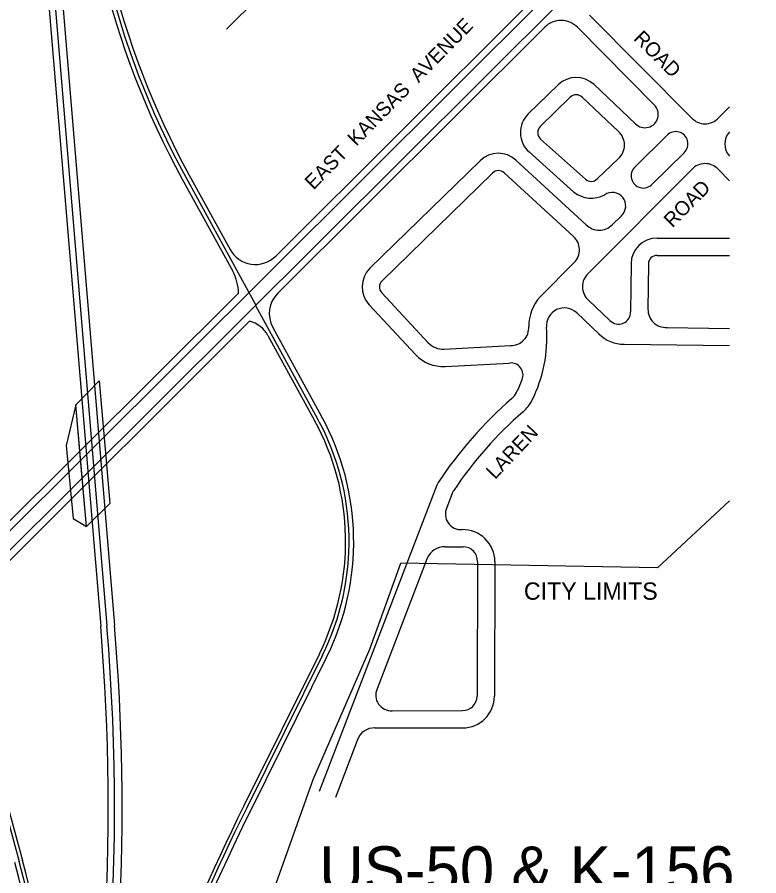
# Model space of a CAD drawing. Extents: x -155.21 to -154.573, y -33.693 to -32.918.
# Drawn here: x -154.931 to -154.6877, y -33.4342 to -33.1528 of the extents above; entities that cross this region are included whole.
import ezdxf

# ---------------------------------------------------------------- set-up
doc = ezdxf.new("R2010")
doc.units = 0
for name, color, linetype in [('PL Inter Bridges', 7, 'Continuous'), ('PL Inter City Limit', 7, 'Continuous'), ('PL Inter Gray Bkgrd Streets', 7, 'Continuous'), ('PL Inter Maintenance Info', 7, 'Continuous'), ('PL Inter Road Lines', 7, 'Continuous'), ('PL Inter Street Names', 7, 'Continuous'), ('PL Inter Title Text', 7, 'Continuous')]:
    doc.layers.add(name, color=color, linetype=linetype)

msp = doc.modelspace()

# ---------------------------------------------------------------- linework, layer by layer
at = {"layer": 'PL Inter Bridges'}
for points in [[(-154.91179337997622, -33.2797778335269), (-154.90411316239806, -33.27195549223524)], [(-154.90411316239806, -33.27195549223524), (-154.90192974434888, -33.29688871770044), (-154.90057945824717, -33.31211993847303)], [(-154.90827059481902, -33.31973254180696), (-154.9102313077322, -33.297615690765085), (-154.91179337997622, -33.2797778335269)], [(-154.90057945824717, -33.31211993847303), (-154.90827059481902, -33.31973254180696)]]:
    msp.add_lwpolyline(points, dxfattribs=at)
msp.add_lwpolyline([(-154.91179337997622, -33.2797778335269), (-154.91496314015234, -33.29313701098748), (-154.91264180905847, -33.31712409895725), (-154.90827059481902, -33.31973254180696)], close=True, dxfattribs=at)
at = {"layer": 'PL Inter City Limit'}
for q in [(-154.69729882841116, -33.311272380509386), (-154.80516242565554, -33.33173786553304)]:
    msp.add_line((-154.72096719187277, -33.33321312620008), q, dxfattribs=at)
msp.add_lwpolyline([(-154.90252705737709, -33.58474062252895), (-154.89948814932347, -33.57427327256666), (-154.8870940191565, -33.53618122113608), (-154.885729527762, -33.53231516218492), (-154.8673088939359, -33.49217637366256), (-154.8623057588226, -33.48091931965771), (-154.84763747633144, -33.44134906921641), (-154.83387885476992, -33.40257477208858), (-154.8153445133276, -33.35993441600957), (-154.80516242565554, -33.33173786553304)], dxfattribs=at)
at = {"layer": 'PL Inter Gray Bkgrd Streets'}
for p, q in [((-154.86228697040107, -33.15667449503684), (-154.80777251418323, -33.10245615382915)), ((-154.7431902275594, -33.15206199957929), (-154.70974393201848, -33.185722092425685)), ((-154.74719827049915, -33.15608352214532), (-154.72200883775736, -33.181518194672336)), ((-154.763343718651, -33.18447547169221), (-154.75355822070034, -33.1749408839454)), ((-154.74176204041223, -33.174845735669585), (-154.7281745173903, -33.187699766080925)), ((-154.7593785781572, -33.18854495798849), (-154.74959308020652, -33.17901037024168)), ((-154.74566102011048, -33.17897865414976), (-154.73372408121622, -33.190257509089385)), ((-154.69729882841116, -33.18213509887543), (-154.7009453132257, -33.18578702543915)), ((-154.74455733617245, -33.20585641610935), (-154.75928850691372, -33.19269847719481)), ((-154.72830941985058, -33.201845668477475), (-154.71779358602046, -33.19146845915749)), ((-154.7483423341793, -33.21009396822575), (-154.76307350492058, -33.19693602931122)), ((-154.71223850786825, -33.19717467773309), (-154.72265782943342, -33.20745038735223)), ((-154.81526901382097, -33.23506934903731), (-154.77906576921566, -33.19979439275521)), ((-154.76735514790633, -33.199619630087554), (-154.74430007802306, -33.220769853159055)), ((-154.74069073815505, -33.205780602984206), (-154.73372961841818, -33.19906645729285)), ((-154.81130387332712, -33.23913883533359), (-154.77510062872182, -33.20386387905149)), ((-154.7711970882854, -33.203805624828924), (-154.74858220919688, -33.2245870626249)), ((-154.7096746405, -33.20266704087956), (-154.74363843443956, -33.23674500771818)), ((-154.70104688859533, -33.20257033677321), (-154.69729882841116, -33.20635273226904)), ((-154.7327673410893, -33.21783129960795), (-154.73583108675, -33.22079531666167)), ((-154.72108870517945, -33.225163356869515), (-154.69729882841116, -33.225163356869515)), ((-154.72108870517945, -33.230845175051336), (-154.69729882841116, -33.230845175051336)), ((-154.7482501359249, -33.23321474815661), (-154.75953778601107, -33.24453016699871)), ((-154.72961108661138, -33.23360930593114), (-154.7297456117107, -33.24931965137058)), ((-154.72392949899012, -33.23366049140521), (-154.72406572441443, -33.24850095212313)), ((-154.81139816463775, -33.24311198260208), (-154.796151062231, -33.259448163752175)), ((-154.73657139655342, -33.252137134493445), (-154.74357039601472, -33.24553427189426)), ((-154.8155518877528, -33.24698879084276), (-154.800304785346, -33.26332497199286)), ((-154.74023219640782, -33.25654614119194), (-154.74745205164004, -33.24963597256933)), ((-154.71779532580797, -33.25445393235051), (-154.69729882841116, -33.25474653701719)), ((-154.79094023940021, -33.26154396241925), (-154.76916834690294, -33.260377058604625)), ((-154.73186356720123, -33.25997676625797), (-154.69729882841116, -33.260422352209225)), ((-154.79062754294597, -33.26721716951743), (-154.76943302915933, -33.266113483336675)), ((-154.79333546674638, -33.30620226716738), (-154.83192258130782, -33.4065287650272)), ((-154.78825562692023, -33.30882525790528), (-154.79005306413265, -33.31351592078704)), ((-154.79063846824332, -33.326344729601054), (-154.7846897285084, -33.32635957266825)), ((-154.79645252324352, -33.33012583336189), (-154.8129308569324, -33.37292087741098)), ((-154.77995491851527, -33.33111351312889), (-154.78013315988832, -33.37531737363934)), ((-154.77427314652354, -33.33113642349982), (-154.77445138789656, -33.37534028401028)), ((-154.8080085536837, -33.38007395907228), (-154.78486796988142, -33.3800331301484)), ((-154.81361905686373, -33.3856950895936), (-154.78486796988142, -33.38571494833021)), ((-154.8194207619736, -33.389802586593234), (-154.82661948127256, -33.4085684188869))]:
    msp.add_line(p, q, dxfattribs=at)
for centre, radius, start, end in [((-154.74761050995963, -33.181045113389835), 0.008522727272727272, 46.66833744819124, 134.25594079689284), ((-154.74761050995963, -33.181045113389835), 0.0028409090909090906, 46.66833744819124, 134.25594079689284), ((-154.72506066605624, -33.184639912168834), 0.004365635817816242, 224.4988835112838, 45.64860375838174), ((-154.7573960079103, -33.19057970113663), 0.008522727272727272, 134.25594079716848, 228.22864786965386), ((-154.70531551616867, -33.181810546874814), 0.005908557821954532, 221.45362169011491, 317.70071828721086), ((-154.7573960079103, -33.19057970113663), 0.0028409090909090906, 134.25594079716848, 228.22864786965386), ((-154.73766533298058, -33.194659507506614), 0.005908557821954532, 311.7670844171364, 48.16088467697887), ((-154.7149406882135, -33.19424820573863), 0.0039832169100512725, 312.7180737674478, 135.7440592030635), ((-154.6929782398098, -33.19431838465798), 0.005908557821954532, 136.990658706834, 223.009341293166), ((-154.77311805847495, -33.205898622199626), 0.008522727272727272, 47.45403167446749, 134.2559407970092), ((-154.70531551616867, -33.20665566101684), 0.005908557821954532, 43.74301140599791, 137.54133362565148), ((-154.77311805847495, -33.205898622199626), 0.0028409090909090906, 47.45403167446749, 134.2559407970092), ((-154.7256007772332, -33.204766160238115), 0.0039832169100512725, 132.84472437910821, 317.6324348687432), ((-154.74266483716903, -33.20373764005115), 0.0028409090909090906, 228.2286478697129, 314.01788283692275), ((-154.74262252705924, -33.202935766234695), 0.009162753365431441, 231.37317292597797, 298.4650047319477), ((-154.73574918198005, -33.21460186904034), 0.0043955200931076015, 312.71732126668155, 124.76180233325005), ((-154.740053192921, -33.21666193124338), 0.005908557821954532, 224.04710306653783, 315.6083584190173), ((-154.75244732308798, -33.22905606141034), 0.005908557821954532, 315.26399342620175, 49.14437539109508), ((-154.72108870517945, -33.23368608414224), 0.008522727272727272, 90, 179.48383577024987), ((-154.72108870517945, -33.23368608414224), 0.0028409090909090906, 90, 179.48383577024987), ((-154.80932130308025, -33.241173578481735), 0.008522727272727272, 134.25594079706372, 223.02506598918575), ((-154.73965521626425, -33.24110906872866), 0.005908557821954532, 132.38770386028222, 228.49934120828652), ((-154.80932130308025, -33.241173578481735), 0.0028409090909090906, 134.25594079706372, 223.02506598918575), ((-154.74899937968874, -33.25397431297646), 0.014151580517352597, 138.18205222483135, 180.6086979630685), ((-154.75148080835018, -33.25395802936047), 0.005908557821954532, 47.01153478556298, 183.94138769747175), ((-154.71821424476516, -33.24861632732531), 0.005852616980721466, 178.8704300308587, 274.1046306823532), ((-154.73370244488828, -33.249410613052824), 0.003957878576063438, 223.5418768443296, 1.316912405885887), ((-154.76904863505473, -33.25446971363342), 0.005908557821954532, 268.83906475629556, 3.3479821286770175), ((-154.8029138149052, -33.257844305652185), 0.04567120972303472, 333.2804786146305, 4.370174275549971), ((-154.73170488012423, -33.24766718299975), 0.012310606060606058, 226.15733306813928, 269.2614212868271), ((-154.79130505193015, -33.254925220804715), 0.006628787878787878, 223.02506598907746, 273.15484286478204), ((-154.79130505193015, -33.254925220804715), 0.012310606060606058, 223.02506598907746, 273.15484286478204), ((-154.7690086597217, -33.27004854539505), 0.003957878576063438, 337.4856131718581, 96.15516834311927), ((-154.8188948443102, -33.2509524042889), 0.05737273273217406, 334.34561785988774, 338.94530092803916), ((-154.77307920108922, -33.272772453051786), 0.006628787878787878, 310.91252654039624, 332.90699893565954), ((-154.68082730311187, -33.3792239204391), 0.13423400915910105, 130.91252654042026, 146.581370789342), ((-154.77307920108922, -33.272772453051786), 0.012310606060606058, 310.91252654039624, 332.90699893565954), ((-154.68082730311187, -33.3792239204391), 0.12855219097728288, 130.91252654042026, 146.29718460476926), ((-154.78891621671704, -33.30790197871714), 0.004734848484848484, 146.58137078927962, 158.96248897453984), ((-154.78383427572177, -33.310519496304785), 0.004734848484848484, 146.29718460483764, 159.03343174472434), ((-154.78543941026416, -33.315645299495536), 0.005081343887465056, 155.22485943165427, 274.3400207255904), ((-154.78485521337095, -33.331293420495236), 0.01058323139782199, 0.8499856847212328, 91.08101580168274), ((-154.79093735117527, -33.3322457231215), 0.005908557821954532, 87.1004697453332, 158.9745288593913), ((-154.7846897285084, -33.331094421153104), 0.004734848484848484, 359.7689698830426, 90), ((-154.80829464112247, -33.375000675157494), 0.005081343887465056, 155.83908487672872, 273.22754676886785), ((-154.78486796988142, -33.37529828166355), 0.004734848484848484, 269.9999999999886, 359.76896988300433), ((-154.78486796988142, -33.37529828166355), 0.010416666666666664, 269.9999999999886, 359.76896988300433), ((-154.81379258203359, -33.39160109878347), 0.005908557821954532, 88.31706992878354, 162.27846750300495)]:
    msp.add_arc(centre, radius, start, end, dxfattribs=at)
at = {"layer": 'PL Inter Maintenance Info'}
for p, q in [((-154.98902511210466, -33.37639042519251), (-154.68768995369587, -33.0765360292329)), ((-154.98581891665336, -33.37961245370776), (-154.69054064824985, -33.08578518416619)), ((-154.92109091592076, -33.117862726206646), (-154.90156131334993, -33.352217957057064)), ((-154.87570577088664, -33.20516857638246), (-154.8526749689752, -33.24712277604277)), ((-154.85281469650508, -33.247261816950875), (-154.83243873671006, -33.2843798074055)), ((-154.95287489913105, -33.34683032324943), (-154.9303499467894, -33.42947710363953)), ((-154.8308414041446, -33.36188897691861), (-154.85569847056644, -33.41195569226466))]:
    msp.add_line(p, q, dxfattribs=at)
for centre, radius, start, end in [((-154.63679800262764, -33.07401990639419), 0.2725378787878788, 177.9768056340721, 208.7646309119287), ((-154.9058211088925, -33.324663137589546), 0.0837121212121212, 333.5965725959416, 28.76463091193465), ((-155.6221333161628, -33.4122656239581), 0.7230696602250796, 345.2826896638241, 4.763641690723466), ((-154.20649636633516, -33.73427082147776), 0.724810606060606, 153.59657259597674, 164.65144539767124), ((-155.2808239403017, -33.52499697705239), 0.3632575757575757, 349.0370930876911, 15.245388498545461)]:
    msp.add_arc(centre, radius, start, end, dxfattribs=at)
at = {"layer": 'PL Inter Road Lines'}
for p, q in [((-154.92313077827185, -33.11803271473591), (-154.903601175701, -33.35238794558632)), ((-154.91860102482528, -33.11765523528203), (-154.89907142225445, -33.352010466132434)), ((-154.84618858199096, -33.23104956013653), (-154.7641316234128, -33.14939582985607)), ((-154.8455089727379, -33.243198227899356), (-154.7579246864142, -33.15604433118906)), ((-154.87686793515198, -33.20580654767497), (-154.86027618162717, -33.236031015879426)), ((-154.87454360662133, -33.20453060508996), (-154.8611693291716, -33.22889393853342)), ((-154.94978551421855, -33.334137416530076), (-154.85840697421352, -33.24320791111967)), ((-154.95085035400155, -33.34802196109779), (-154.85477462911123, -33.25241835279172)), ((-154.84713057220486, -33.25446772510972), (-154.83111054897827, -33.283650697356926)), ((-154.84873371914645, -33.25705741250036), (-154.83343487750892, -33.284926639941936)), ((-154.95031757973956, -33.35189190072872), (-154.92925357350416, -33.4291782927738)), ((-154.83185922819092, -33.36138364878292), (-154.8567162946128, -33.411450364128974)), ((-154.82948430541614, -33.36256274776619), (-154.85434137183796, -33.412629463112246))]:
    msp.add_line(p, q, dxfattribs=at)
for centre, radius, start, end in [((-154.63679800262764, -33.07401990639419), 0.2738636363636363, 177.9768056340721, 208.7646309119287), ((-154.63679800262764, -33.07401990639419), 0.2712121212121212, 177.9768056340721, 208.7646309119287), ((-154.75258102732874, -33.16141437871445), 0.007575757575757574, 44.722442605669215, 134.8588776757158), ((-154.8528681558478, -33.2243370007298), 0.009469696969696968, 208.76463091196578, 314.85887767575815), ((-154.87355805894526, -33.24332211636523), 0.015151515151515148, 0.43187367505149155, 28.764630911911055), ((-154.83882939888107, -33.2499107873061), 0.009469696969696968, 134.85887767574226, 208.76463091193656), ((-154.85703489247027, -33.261614350303994), 0.009469696969696968, 28.764630911995027, 76.19112917327809), ((-154.9058211088925, -33.324663137589546), 0.08257575757575757, 333.5965725959416, 28.76463091193465), ((-154.9058211088925, -33.324663137589546), 0.08522727272727272, 333.5965725959416, 28.76463091193465), ((-155.6221333161628, -33.4122656239581), 0.7210227272727272, 348.0394296809209, 4.763641690723466), ((-155.6221333161628, -33.4122656239581), 0.7255681818181817, 349.54655274865104, 4.763641690723466), ((-154.20649636633516, -33.73427082147776), 0.7259469696969696, 153.59657259597674, 164.82540159235847), ((-154.20649636633516, -33.73427082147776), 0.7232954545454544, 153.59657259597674, 164.65144539767124), ((-155.2808239403017, -33.52499697705239), 0.3643939393939393, 354.25764924077305, 15.245388498545461), ((-155.2808239403017, -33.52499697705239), 0.3617424242424242, 349.0370930876911, 15.245388498545461)]:
    msp.add_arc(centre, radius, start, end, dxfattribs=at)

# ---------------------------------------------------------------- texts
at = {"layer": 'PL Inter City Limit'}
msp.add_text('CITY LIMITS', height=0.005679999999999998, dxfattribs=at).set_placement((-154.7647588375663, -33.34370265379549))
at = {"layer": 'PL Inter Gray Bkgrd Streets'}
for s, height, rotation, p in [('ROAD', 0.004729999999999999, 314.9999999999501, (-154.7290584414558, -33.16001144856903)), ('ROAD', 0.004729999999999998, 45.36262667397297, (-154.7160260998134, -33.22200201743615)), ('LAREN', 0.004729999999999998, 46.41692117450777, (-154.77423706769207, -33.30449089073853))]:
    msp.add_text(s, height=height, rotation=rotation, dxfattribs=at).set_placement(p)
at = {"layer": 'PL Inter Street Names'}
msp.add_text('EAST  KANSAS  AVENUE', height=0.004729999999999999, rotation=45.525634606447326, dxfattribs=at).set_placement((-154.83376553615852, -33.20956471005436))
at = {"layer": 'PL Inter Title Text'}
msp.add_text('US-50 & K-156', height=0.015149999999999999, dxfattribs=at).set_placement((-154.83192940700647, -33.43967188187726))

doc.saveas('drawing.dxf')
